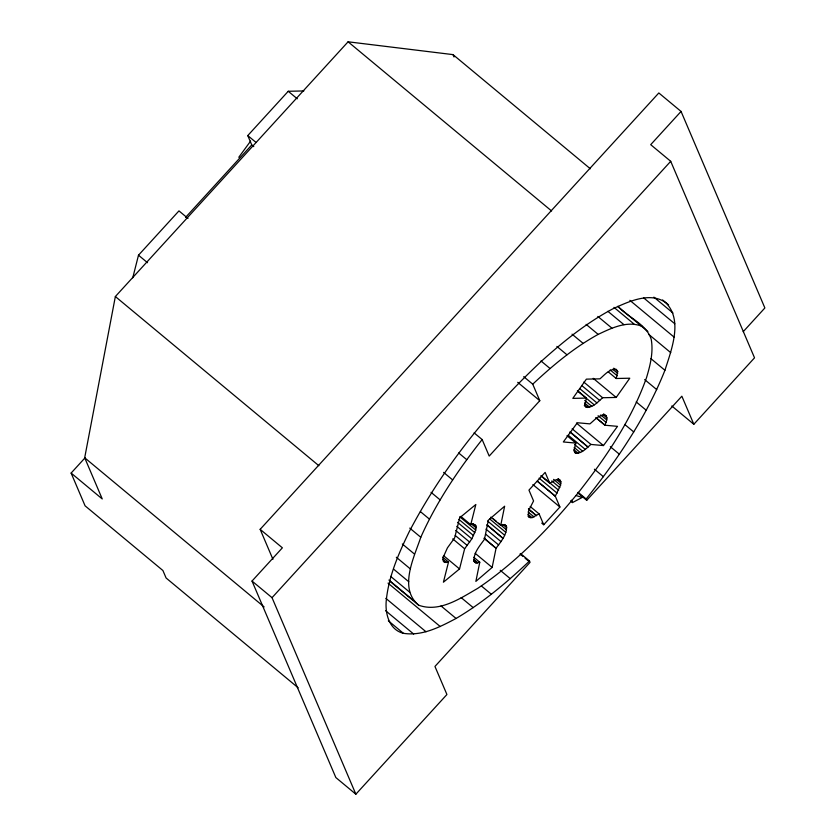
<?xml version="1.0" encoding="UTF-8"?>
<svg xmlns="http://www.w3.org/2000/svg" width="836" height="836" viewBox="0 0 836 836"><rect width="100%" height="100%" fill="white"/><g stroke="black" fill="none" stroke-linecap="round" stroke-linejoin="round"><path stroke-width="1.25" d="M616.205 378.499L617.741 371.529L616.289 369.313C609.611 368.634 604.564 374.883 599.955 378.844L586.381 379.136L572.806 398.375L586.381 398.082L584.845 405.052L586.297 407.268C592.975 407.947 598.022 401.698 602.631 397.737L616.205 397.445L629.78 378.206L616.205 378.499L608.284 371.905M272.933 559.315L260.153 529.334L658.82 92.963L681.058 111.439L650.701 144.67L670.712 161.306L754.532 357.829L693.828 424.28L681.852 396.201L586.736 500.315L586.172 498.987C617.449 459.518 646.228 417.289 664.933 370.285C671.736 348.842 684.579 316.687 662.572 299.957M596.005 417.655L604.961 425.221L606.758 419.933L606.915 417.895L605.755 415.367C599.433 413.966 594.354 420.278 589.923 423.873L577.362 422.744L563.328 441.962L575.889 443.09L573.924 450.416L575.095 452.955C581.407 454.356 586.496 448.033 590.927 444.438L603.477 445.567L617.511 426.35L604.961 425.221L596.058 417.812M473.834 557.309L479.77 562.241L475.872 581.386L492.143 567.435L496.051 548.28C500.68 541.812 507.253 534.643 506.48 526.157L504.463 524.6L500.733 525.353L490.826 517.118M618.003 306.331C628.327 317.826 646.28 323.783 651.234 339.374C653.512 352.29 650.241 365.217 646.552 377.548C631.661 419.651 606.194 457.031 578.857 491.986C549.388 528.122 516.575 562.179 477.743 588.345C460.354 598.315 439.642 612.715 418.773 605.254C398.26 588.45 414.133 557.257 420.79 537.287C436.476 501.987 458.274 469.78 482.153 439.548L474.116 432.87M442.568 557.1L448.514 562.043L443.414 582.201L459.539 568.929L464.638 548.782L471.828 538.823L475.747 530.076L475.987 526.116L475.35 524.893L472.695 524.151L470.741 524.653L460.772 516.366M541.718 523.085L543.724 524.747L559.911 507.024L555.292 496.197L560.58 485.204L560.82 481.515L558.302 478.641M85.147 457.72L71.123 473.071L102.243 498.946L84.687 457.773L115.358 296.54L348.089 41.8L453.007 54.622L590.352 168.788M500.733 525.353L504.641 506.208L488.36 520.17L484.452 539.314C479.822 545.793 473.26 552.962 474.033 561.447L476.05 563.004L479.77 562.241M132.767 277.782L138.494 255.199L178.967 210.891L187.995 218.405M470.741 524.653L475.841 504.495L459.727 517.766L454.627 537.914L447.427 547.873L443.508 556.609L443.143 558.835L443.906 561.802L445.013 562.461L448.514 562.043M238.782 157.293L250.601 141.106M253.768 146.613L251.761 144.941L247.769 135.578L288.242 91.281L303.844 90.946M185.571 217.391L251.761 144.941M520.462 553.495L529.501 561.008L530.066 562.335L434.95 666.449L446.926 694.517L355.864 794.2L335.853 777.564L252.023 581.051L282.38 547.82L260.153 529.334M355.864 794.2L272.034 597.677L670.712 161.306M523.702 376.66L532.741 384.173L539.795 400.695L489.196 456.069L482.153 439.548M743.204 331.693L764.877 307.961L681.058 111.439M668.601 304.962C652.801 290.144 629.414 301.19 612.84 308.829C586.444 322.863 563.036 341.725 540.923 361.685C488.485 410.915 442.672 467.867 409.222 531.706C398.521 553.745 388.426 576.756 386.18 601.429C385.187 614.167 389.367 629.874 403.401 633.312C422.201 636.311 439.976 626.958 456.069 618.462C482.947 602.61 506.919 582.41 529.501 561.008M532.741 384.173C552.774 365.416 574.039 347.651 598.179 334.39C611.544 328.067 627.272 320.303 642.1 326.364M540.787 475.768L549.764 483.229L556.41 479.592L559.388 479.571L560.308 480.303M543.724 524.747L539.105 513.91L532.01 517.662L529.042 517.327L528.237 516.293L528.812 510.179L533.567 500.952L528.948 490.115L545.145 472.403L549.764 483.229M570.528 500.921L572.503 502.561L582.201 497.451L575.983 495.508M484.169 538.426L496.051 548.28L484.138 538.133M348.089 41.8L551.593 210.965M653.877 297.135L672.97 313.009M643.657 297.888L674.798 323.772M629.853 300.333L674.046 337.075M617.731 306.457L647.869 331.505M648.642 334.306L670.744 352.667M613.979 307.366L634.075 324.065M607.856 311.305L623.928 324.661M650.868 358.592L664.933 370.285M597.824 316.436L611.879 328.12M586.13 324.378L598.179 334.39M644.671 379.586L656.73 389.607M671.81 405.982L693.828 424.28M288.242 91.281L297.282 98.794M613.728 368.195L617.741 371.529M572.043 334.16L583.1 343.345M612.704 369.251L617.72 373.42M610.186 369.93L617.208 375.772M636.217 401.938L646.27 410.277M556.891 346.428L566.933 354.777M593.194 378.311L616.205 397.445M583.81 382.083L602.631 397.737M581.699 385.49L599.757 400.496M624.701 424.437L633.74 431.951M579.87 388.719L596.925 402.9M577.404 390.621L586.381 398.082M578.178 391.509L594.229 404.843M540.996 360.974L550.036 368.488M603.571 413.862L606.581 416.359M602.902 414.562L606.915 417.895M584.719 400.465L591.742 406.296M600.739 414.928L606.758 419.933M584.542 403.025L589.558 407.195M598.074 415.732L606.09 422.399M584.709 405.021L587.718 407.529M584.291 405.596L586.297 407.268M247.769 135.578L255.806 142.256M610.332 446.706L619.371 454.22M576.464 423.11L603.477 445.567M517.693 382.324L539.795 400.695M569.995 432.097L588.053 447.114L570.194 431.919M568.198 435.211L585.252 449.381M566.975 435.681L575.889 443.09M574.583 444.522L582.608 451.189M574.186 447.479L580.205 452.485M574.102 449.883L578.115 453.216M574.384 451.712L576.391 453.373M594.386 469.195L603.425 476.708M578.136 492.31L586.172 498.987M577.728 492.822L586.736 500.315M557.821 479.007L560.82 481.515M556.901 479.822L560.914 483.156M553.557 479.362L560.58 485.204M551.802 480.919L559.817 487.597M541.613 476.102L558.667 490.272M539.084 478.15L557.142 493.167M537.475 481.421L555.292 496.197L537.308 481.076M532.898 484.566L559.911 507.024M530.191 506.522L539.105 513.91M528.446 509.03L536.472 515.697L528.498 508.946M458.703 452.987L466.739 459.664M528.059 511.956L534.079 516.962M527.997 514.328L532.01 517.662M528.3 516.115L530.306 517.787M443.592 472.382L452.631 479.906M504.474 524.485L506.48 526.157M502.739 524.423L506.752 527.756M493.491 518.999L496.5 521.507M498.507 523.169L506.532 529.836M489.771 519.01L505.822 532.354M487.576 521.037L504.63 535.207M486.939 525.008L503 538.332L487.106 524.851M520.055 554.017L523.064 556.515M525.06 558.176L528.07 560.674M485.946 529.104L500.983 541.613M472.977 523.618L475.987 526.116M485.611 534.131L498.653 544.967M471.107 523.691L476.112 527.861M431.062 492.341L440.102 499.855M459.706 516.742L475.747 530.076M458.849 519.365L474.89 532.699M138.494 255.199L147.523 262.713M457.522 522.301L473.573 535.646M456.78 526.314L471.828 538.823M455.672 530.463L469.707 542.136M500.231 570.309L510.273 578.658M455.254 535.489L467.293 545.49M475.141 553.296L492.143 567.435M420.383 511.601L429.422 519.114M452.746 538.896L464.638 548.782M473.709 559.577L477.722 562.91L473.719 559.556M474.043 561.332L476.05 563.004M481.358 585.952L491.401 594.302M443.529 555.626L459.539 568.929M409.745 528.101L420.79 537.287M442.557 559.211L446.57 562.544M443.007 560.799L445.013 562.461M115.358 296.54L318.861 465.704M402.346 543.985L414.395 554.007M461.179 597.625L473.228 607.647M396.306 557.236L410.371 568.929M441.011 605.933L456.069 618.462M393.714 569.222L408.783 581.751M390.59 576.349L409.682 592.212M388.928 580.059L413.036 600.102M389.649 581.041L418.773 605.254M388.019 583.141L440.248 626.551M385.856 598.377L426.026 631.776M385.553 610.667L413.674 634.043M388.332 620.793L403.401 633.312M252.023 581.051L272.034 597.677M84.687 457.773L264.134 606.946M298.17 687.788L166.103 578L162.905 570.518L85.084 505.832L71.123 473.071M572.127 428.805L590.927 444.438M453.007 54.622L454.011 56.973M571.51 500.221L572.503 502.561"/></g></svg>
